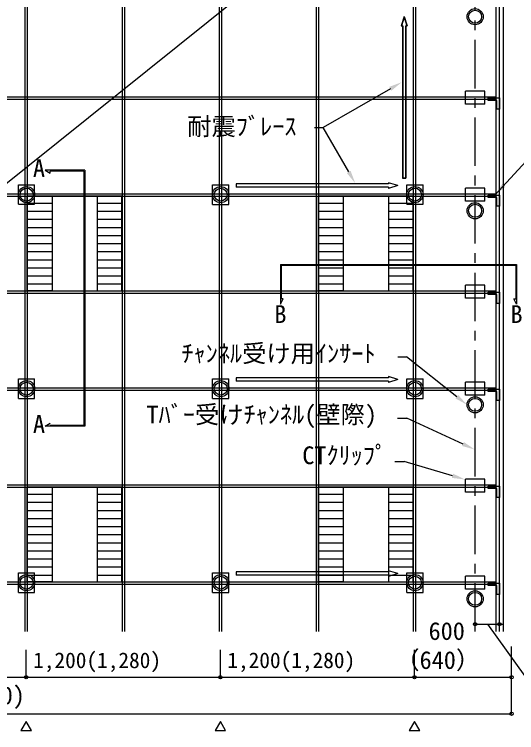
# Model space of a CAD drawing. Units: millimetres on the paper. Extents: x -213 to 192, y -129 to 153.
# Drawn here: x 60.4 to 112.1, y 28.3 to 102.4 of the extents above; entities that cross this region are included whole.
import ezdxf
from ezdxf.enums import TextEntityAlignment as Align

# ---------------------------------------------------------------- set-up
doc = ezdxf.new("R2010")
doc.units = ezdxf.units.MM
doc.linetypes.add('CHAIN1', pattern=[8, 5, -1, 1, -1])
doc.linetypes.add('DOUBLE_CHAIN2', pattern=[12.8, 9, -1, 0.6, -0.6, 0.6, -1])
for name, color, linetype in [('0-0_○注記', 134, 'Continuous'), ('0-1_○躯体', 134, 'Continuous'), ('0-2_○吊ﾎﾞﾙﾄﾅｯﾄ', 134, 'Continuous'), ('0-3_○ﾌﾞﾚｰｽ', 134, 'Continuous'), ('0-7_○Tﾊﾝｶﾞｰ', 134, 'Continuous'), ('0-8_○その他', 134, 'Continuous'), ('0-9_○CTｸﾘｯﾌﾟ', 134, 'Continuous'), ('0-E_○TLｸﾛｽｼﾞｮｲﾝﾄ', 134, 'Continuous'), ('0-F_○照明器具', 134, 'Continuous'), ('1-0_○C38ﾁｬﾝﾈﾙ', 134, 'Continuous')]:
    doc.layers.add(name, color=color, linetype=linetype)
doc.styles.add('ＭＳ ゴシック', font='')
doc.styles.get('ＭＳ ゴシック').set_extended_font_data('MS Gothic')

msp = doc.modelspace()

# ---------------------------------------------------------------- linework, layer by layer
at = {"layer": '0-0_○注記'}
for p, q in [((131.102, 142.406), (-10.847, 28.339)), ((99.122, 94.705), (92.192, 90.703)), ((91.292, 90.703), (92.192, 90.703)), ((94.832, 86.13), (92.192, 90.703)), ((109.9, 83.754), (115.542, 89.905)), ((67.65, 86.308), (63.558, 86.308)), ((63.558, 86.308), (64.092, 86.015)), ((67.566, 86.225), (64.092, 86.225)), ((64.092, 86.015), (64.092, 86.225)), ((67.566, 86.225), (67.566, 60.012)), ((67.65, 86.308), (67.65, 59.929)), ((87.8, 76.599), (112.118, 76.599)), ((87.8, 76.599), (87.8, 72.508)), ((87.884, 76.516), (112.034, 76.516)), ((87.884, 76.516), (87.884, 73.041)), ((112.034, 76.516), (112.034, 73.041)), ((112.118, 76.599), (112.118, 72.508)), ((99.889, 67.064), (100.789, 67.064)), ((105.963, 62.968), (100.789, 67.064)), ((99.873, 60.767), (100.834, 60.767)), ((106.605, 58.084), (100.834, 60.767)), ((63.558, 59.929), (64.092, 60.222)), ((67.566, 60.012), (64.092, 60.012)), ((67.65, 59.929), (63.558, 59.929)), ((99.583, 56.275), (100.544, 56.275)), ((105.524, 54.812), (100.544, 56.275)), ((107.854, 39.52), (110.688, 39.52)), ((109.128, 39.52), (112.97, 34.174)), ((111.604, 30.282), (111.604, 37.204)), ((101.61, 34.045), (101.61, 36.871)), ((91.61, 34.045), (101.604, 34.045)), ((-8.39, 30.282), (111.604, 30.282))]:
    msp.add_line(p, q, dxfattribs=at)
for points in [[(87.8, 72.508), (88.094, 73.041), (87.884, 73.041)], [(112.118, 72.508), (111.824, 73.041), (112.034, 73.041)], [(41.61, 34.045), (61.61, 34.045), (61.61, 36.871)], [(61.61, 34.045), (81.61, 34.045), (81.61, 36.871)], [(81.61, 34.045), (101.61, 34.045), (101.61, 36.871)], [(101.604, 34.045), (107.854, 34.045), (111.604, 34.045), (111.604, 36.871)]]:
    msp.add_lwpolyline(points, dxfattribs=at)
for points in [[(61.61, 29.492), (61.069, 28.554), (62.151, 28.554)], [(81.61, 29.492), (81.069, 28.554), (82.151, 28.554)], [(101.61, 29.492), (101.069, 28.554), (102.151, 28.554)]]:
    msp.add_lwpolyline(points, close=True, dxfattribs=at)
for centre in [(107.854, 39.52), (110.354, 39.52), (61.61, 34.045), (81.61, 34.045), (101.61, 34.045), (111.604, 34.045), (111.604, 30.282)]:
    msp.add_circle(centre, 0.167, dxfattribs=at)
for points in [[(99.234, 94.51), (99.009, 94.899), (100.291, 95.38)], [(95.027, 86.243), (94.637, 86.018), (95.507, 84.961)], [(110.652, 84.898), (110.982, 84.592), (109.9, 83.754)], [(105.823, 62.791), (106.102, 63.144), (107.021, 62.129)], [(106.51, 57.88), (106.7, 58.288), (107.829, 57.515)], [(105.46, 54.596), (105.587, 55.028), (106.819, 54.432)]]:
    msp.add_solid(points, dxfattribs=at)
at = {"layer": '0-1_○躯体'}
for p, q in [((110.771, 38.749), (110.771, 116.582)), ((110.021, 38.749), (110.021, 115.082)), ((110.354, 38.749), (110.354, 115.415))]:
    msp.add_line(p, q, dxfattribs=at)
at = {"layer": '0-1_○躯体', "linetype": 'DOUBLE_CHAIN2'}
msp.add_line((110.354, 38.749), (110.354, 115.415), dxfattribs=at)
at = {"layer": '0-2_○吊ﾎﾞﾙﾄﾅｯﾄ'}
for centre, radius in [((107.854, 102.129), 0.833), ((107.854, 102.129), 0.667), ((61.652, 83.796), 0.833), ((61.652, 83.796), 0.667), ((81.646, 83.79), 0.833), ((81.646, 83.79), 0.667), ((101.652, 83.796), 0.833), ((101.652, 83.796), 0.667), ((107.854, 82.129), 0.833), ((107.854, 82.129), 0.667), ((61.652, 63.796), 0.833), ((61.652, 63.796), 0.667), ((81.652, 63.796), 0.833), ((81.652, 63.796), 0.667), ((101.652, 63.796), 0.833), ((101.652, 63.796), 0.667), ((107.854, 62.129), 0.833), ((107.854, 62.129), 0.667), ((61.652, 43.796), 0.833), ((61.652, 43.796), 0.667), ((81.652, 43.796), 0.833), ((81.652, 43.796), 0.667), ((101.652, 43.796), 0.833), ((101.652, 43.796), 0.667), ((107.854, 42.129), 0.833), ((107.854, 42.129), 0.667)]:
    msp.add_circle(centre, radius, dxfattribs=at)
at = {"layer": '0-3_○ﾌﾞﾚｰｽ'}
for p, q in [((100.548, 102.159), (100.249, 101.181)), ((100.548, 102.073), (100.283, 101.206)), ((100.548, 102.159), (100.847, 101.181)), ((100.548, 102.073), (100.813, 101.206)), ((100.249, 101.181), (100.382, 101.181)), ((100.283, 101.206), (100.407, 101.206)), ((100.382, 101.181), (100.382, 85.492)), ((100.407, 101.206), (100.407, 85.517)), ((100.69, 101.206), (100.813, 101.206)), ((100.69, 101.206), (100.69, 85.517)), ((100.715, 101.181), (100.847, 101.181)), ((100.715, 101.181), (100.715, 85.492)), ((100.382, 85.492), (100.715, 85.492)), ((100.407, 85.517), (100.69, 85.517)), ((83.229, 84.894), (83.229, 84.561)), ((98.918, 84.894), (83.229, 84.894)), ((98.918, 84.561), (83.229, 84.561)), ((99.896, 84.727), (98.918, 85.026)), ((98.918, 85.026), (98.918, 84.894)), ((99.896, 84.727), (98.918, 84.428)), ((98.918, 84.561), (98.918, 84.428)), ((83.235, 64.9), (83.235, 64.566)), ((98.924, 64.9), (83.235, 64.9)), ((98.924, 64.566), (83.235, 64.566)), ((99.902, 64.733), (98.924, 65.032)), ((98.924, 65.032), (98.924, 64.9)), ((99.902, 64.733), (98.924, 64.434)), ((98.924, 64.566), (98.924, 64.434)), ((83.235, 44.9), (83.235, 44.566)), ((98.924, 44.9), (83.235, 44.9)), ((98.924, 44.566), (83.235, 44.566)), ((99.902, 44.733), (98.924, 45.032)), ((98.924, 45.032), (98.924, 44.9)), ((99.902, 44.733), (98.924, 44.434)), ((98.924, 44.566), (98.924, 44.434))]:
    msp.add_line(p, q, dxfattribs=at)
at = {"layer": '0-7_○Tﾊﾝｶﾞｰ'}
for p, q in [((60.818, 82.796), (60.818, 84.796)), ((60.818, 84.796), (62.485, 84.796)), ((62.485, 82.796), (62.485, 84.796)), ((80.813, 82.79), (80.813, 84.79)), ((80.813, 84.79), (82.479, 84.79)), ((82.479, 82.79), (82.479, 84.79)), ((100.818, 82.796), (100.818, 84.796)), ((100.818, 84.796), (102.485, 84.796)), ((102.485, 82.796), (102.485, 84.796)), ((60.818, 82.796), (62.485, 82.796)), ((80.813, 82.79), (82.479, 82.79)), ((100.818, 82.796), (102.485, 82.796)), ((60.818, 62.796), (60.818, 64.796)), ((60.818, 64.796), (62.485, 64.796)), ((62.485, 62.796), (62.485, 64.796)), ((80.818, 62.796), (80.818, 64.796)), ((80.818, 64.796), (82.485, 64.796)), ((82.485, 62.796), (82.485, 64.796)), ((100.818, 62.796), (100.818, 64.796)), ((100.818, 64.796), (102.485, 64.796)), ((102.485, 62.796), (102.485, 64.796)), ((60.818, 62.796), (62.485, 62.796)), ((80.818, 62.796), (82.485, 62.796)), ((100.818, 62.796), (102.485, 62.796)), ((60.818, 42.796), (60.818, 44.796)), ((60.818, 44.796), (62.485, 44.796)), ((62.485, 42.796), (62.485, 44.796)), ((80.818, 42.796), (80.818, 44.796)), ((80.818, 44.796), (82.485, 44.796)), ((82.485, 42.796), (82.485, 44.796)), ((100.818, 42.796), (100.818, 44.796)), ((100.818, 44.796), (102.485, 44.796)), ((102.485, 42.796), (102.485, 44.796)), ((60.818, 42.796), (62.485, 42.796)), ((80.818, 42.796), (82.485, 42.796)), ((100.818, 42.796), (102.485, 42.796))]:
    msp.add_line(p, q, dxfattribs=at)
at = {"layer": '0-8_○その他'}
for p, q in [((61.485, 137.082), (61.485, 38.749)), ((61.723, 137.082), (61.723, 38.749)), ((71.485, 137.082), (71.485, 38.749)), ((71.723, 137.082), (71.723, 38.749)), ((81.485, 137.082), (81.485, 38.749)), ((81.723, 137.082), (81.723, 38.749)), ((91.485, 137.082), (91.485, 38.749)), ((91.723, 137.082), (91.723, 38.749)), ((101.485, 137.082), (101.485, 38.749)), ((101.723, 137.082), (101.723, 38.749)), ((-25.062, 93.868), (110.021, 93.868)), ((-25.062, 93.629), (110.021, 93.629)), ((-25.062, 83.868), (110.021, 83.868)), ((-25.062, 83.629), (110.021, 83.629)), ((-25.062, 73.868), (110.021, 73.868)), ((-25.062, 73.629), (110.021, 73.629)), ((-25.062, 63.868), (110.021, 63.868)), ((-25.062, 63.629), (110.021, 63.629)), ((-25.062, 53.868), (110.021, 53.868)), ((-25.062, 53.629), (110.021, 53.629)), ((-25.062, 43.868), (110.021, 43.868)), ((-25.062, 43.629), (110.021, 43.629))]:
    msp.add_line(p, q, dxfattribs=at)
at = {"layer": '0-9_○CTｸﾘｯﾌﾟ'}
for p, q in [((108.854, 94.463), (106.854, 94.463)), ((106.854, 93.129), (106.854, 94.463)), ((108.854, 93.129), (108.854, 94.463)), ((108.854, 93.129), (106.854, 93.129)), ((108.854, 84.463), (106.854, 84.463)), ((106.854, 83.129), (106.854, 84.463)), ((108.854, 83.129), (108.854, 84.463)), ((108.854, 83.129), (106.854, 83.129)), ((108.854, 74.463), (106.854, 74.463)), ((106.854, 73.129), (106.854, 74.463)), ((108.854, 73.129), (108.854, 74.463)), ((108.854, 73.129), (106.854, 73.129)), ((108.854, 64.463), (106.854, 64.463)), ((106.854, 63.129), (106.854, 64.463)), ((108.854, 63.129), (108.854, 64.463)), ((108.854, 63.129), (106.854, 63.129)), ((108.854, 54.463), (106.854, 54.463)), ((106.854, 53.129), (106.854, 54.463)), ((108.854, 53.129), (108.854, 54.463)), ((108.854, 53.129), (106.854, 53.129)), ((108.854, 44.463), (106.854, 44.463)), ((106.854, 43.129), (106.854, 44.463)), ((108.854, 43.129), (108.854, 44.463)), ((108.854, 43.129), (106.854, 43.129))]:
    msp.add_line(p, q, dxfattribs=at)
at = {"layer": '0-E_○TLｸﾛｽｼﾞｮｲﾝﾄ'}
for points in [[(109.188, 93.754), (110.354, 93.754), (110.354, 92.588), (110.104, 92.588), (110.104, 93.504), (109.188, 93.504)], [(109.188, 83.754), (110.354, 83.754), (110.354, 82.588), (110.104, 82.588), (110.104, 83.504), (109.188, 83.504)], [(109.188, 73.754), (110.354, 73.754), (110.354, 72.588), (110.104, 72.588), (110.104, 73.504), (109.188, 73.504)], [(109.188, 63.754), (110.354, 63.754), (110.354, 62.588), (110.104, 62.588), (110.104, 63.504), (109.188, 63.504)], [(109.188, 53.754), (110.354, 53.754), (110.354, 52.588), (110.104, 52.588), (110.104, 53.504), (109.188, 53.504)], [(109.188, 43.754), (110.354, 43.754), (110.354, 42.588), (110.104, 42.588), (110.104, 43.504), (109.188, 43.504)]]:
    msp.add_lwpolyline(points, close=True, dxfattribs=at)
at = {"layer": '0-F_○照明器具'}
for p, q in [((61.729, 83.624), (64.271, 83.624)), ((64.271, 83.624), (64.271, 73.874)), ((64.271, 83.624), (64.271, 73.874)), ((64.271, 83.624), (64.271, 73.874)), ((68.938, 83.624), (68.938, 73.874)), ((68.938, 83.624), (68.938, 73.874)), ((68.938, 83.624), (68.938, 73.874)), ((91.729, 83.624), (94.271, 83.624)), ((94.271, 83.624), (94.271, 73.874)), ((94.271, 83.624), (94.271, 73.874)), ((94.271, 83.624), (94.271, 73.874)), ((98.938, 83.624), (98.938, 73.874)), ((98.938, 83.624), (98.938, 73.874)), ((98.938, 83.624), (98.938, 73.874)), ((61.729, 82.915), (64.271, 82.915)), ((68.938, 82.915), (71.479, 82.915)), ((91.729, 82.915), (94.271, 82.915)), ((98.938, 82.915), (101.479, 82.915)), ((61.729, 82.082), (64.271, 82.082)), ((68.938, 82.082), (71.479, 82.082)), ((91.729, 82.082), (94.271, 82.082)), ((98.938, 82.082), (101.479, 82.082)), ((61.729, 81.249), (64.271, 81.249)), ((68.938, 81.249), (71.479, 81.249)), ((91.729, 81.249), (94.271, 81.249)), ((98.938, 81.249), (101.479, 81.249)), ((61.729, 80.415), (64.271, 80.415)), ((68.938, 80.415), (71.479, 80.415)), ((91.729, 80.415), (94.271, 80.415)), ((98.938, 80.415), (101.479, 80.415)), ((61.729, 79.582), (64.271, 79.582)), ((68.938, 79.582), (71.479, 79.582)), ((91.729, 79.582), (94.271, 79.582)), ((98.938, 79.582), (101.479, 79.582)), ((61.729, 78.749), (64.271, 78.749)), ((68.938, 78.749), (71.479, 78.749)), ((91.729, 78.749), (94.271, 78.749)), ((98.938, 78.749), (101.479, 78.749)), ((61.729, 77.915), (64.271, 77.915)), ((68.938, 77.915), (71.479, 77.915)), ((91.729, 77.915), (94.271, 77.915)), ((98.938, 77.915), (101.479, 77.915)), ((61.729, 77.082), (64.271, 77.082)), ((68.938, 77.082), (71.479, 77.082)), ((91.729, 77.082), (94.271, 77.082)), ((98.938, 77.082), (101.479, 77.082)), ((61.729, 76.249), (64.271, 76.249)), ((68.938, 76.249), (71.479, 76.249)), ((91.729, 76.249), (94.271, 76.249)), ((98.938, 76.249), (101.479, 76.249)), ((61.729, 75.415), (64.271, 75.415)), ((68.938, 75.415), (71.479, 75.415)), ((91.729, 75.415), (94.271, 75.415)), ((98.938, 75.415), (101.479, 75.415)), ((61.729, 74.582), (64.271, 74.582)), ((68.938, 74.582), (71.479, 74.582)), ((91.729, 74.582), (94.271, 74.582)), ((98.938, 74.582), (101.479, 74.582)), ((61.729, 53.624), (64.271, 53.624)), ((64.271, 53.624), (64.271, 43.874)), ((64.271, 53.624), (64.271, 43.874)), ((64.271, 53.624), (64.271, 43.874)), ((68.938, 53.624), (68.938, 43.874)), ((68.938, 53.624), (68.938, 43.874)), ((68.938, 53.624), (68.938, 43.874)), ((91.729, 53.624), (94.271, 53.624)), ((94.271, 53.624), (94.271, 43.874)), ((94.271, 53.624), (94.271, 43.874)), ((94.271, 53.624), (94.271, 43.874)), ((98.938, 53.624), (98.938, 43.874)), ((98.938, 53.624), (98.938, 43.874)), ((98.938, 53.624), (98.938, 43.874)), ((61.729, 52.915), (64.271, 52.915)), ((68.938, 52.915), (71.479, 52.915)), ((91.729, 52.915), (94.271, 52.915)), ((98.938, 52.915), (101.479, 52.915)), ((61.729, 52.082), (64.271, 52.082)), ((68.938, 52.082), (71.479, 52.082)), ((91.729, 52.082), (94.271, 52.082)), ((98.938, 52.082), (101.479, 52.082)), ((61.729, 51.249), (64.271, 51.249)), ((68.938, 51.249), (71.479, 51.249)), ((91.729, 51.249), (94.271, 51.249)), ((98.938, 51.249), (101.479, 51.249)), ((61.729, 50.415), (64.271, 50.415)), ((68.938, 50.415), (71.479, 50.415)), ((91.729, 50.415), (94.271, 50.415)), ((98.938, 50.415), (101.479, 50.415)), ((61.729, 49.582), (64.271, 49.582)), ((68.938, 49.582), (71.479, 49.582)), ((91.729, 49.582), (94.271, 49.582)), ((98.938, 49.582), (101.479, 49.582)), ((61.729, 48.749), (64.271, 48.749)), ((68.938, 48.749), (71.479, 48.749)), ((91.729, 48.749), (94.271, 48.749)), ((98.938, 48.749), (101.479, 48.749)), ((61.729, 47.915), (64.271, 47.915)), ((68.938, 47.915), (71.479, 47.915)), ((91.729, 47.915), (94.271, 47.915)), ((98.938, 47.915), (101.479, 47.915)), ((61.729, 47.082), (64.271, 47.082)), ((68.938, 47.082), (71.479, 47.082)), ((91.729, 47.082), (94.271, 47.082)), ((98.938, 47.082), (101.479, 47.082)), ((61.729, 46.249), (64.271, 46.249)), ((68.938, 46.249), (71.479, 46.249)), ((91.729, 46.249), (94.271, 46.249)), ((98.938, 46.249), (101.479, 46.249)), ((61.729, 45.415), (64.271, 45.415)), ((68.938, 45.415), (71.479, 45.415)), ((91.729, 45.415), (94.271, 45.415)), ((98.938, 45.415), (101.479, 45.415)), ((61.729, 44.582), (64.271, 44.582)), ((68.938, 44.582), (71.479, 44.582)), ((91.729, 44.582), (94.271, 44.582)), ((98.938, 44.582), (101.479, 44.582))]:
    msp.add_line(p, q, dxfattribs=at)
for points in [[(61.729, 73.874), (71.479, 73.874), (71.479, 83.624), (61.729, 83.624)], [(61.729, 83.624), (64.271, 83.624), (64.271, 73.874), (61.729, 73.874)], [(61.729, 73.874), (71.479, 73.874), (71.479, 83.624), (61.729, 83.624)], [(61.729, 83.624), (64.271, 83.624), (64.271, 73.874), (61.729, 73.874)], [(61.729, 73.874), (71.479, 73.874), (71.479, 83.624), (61.729, 83.624)], [(61.729, 83.624), (64.271, 83.624), (64.271, 73.874), (61.729, 73.874)], [(91.729, 73.874), (101.479, 73.874), (101.479, 83.624), (91.729, 83.624)], [(91.729, 83.624), (94.271, 83.624), (94.271, 73.874), (91.729, 73.874)], [(91.729, 73.874), (101.479, 73.874), (101.479, 83.624), (91.729, 83.624)], [(91.729, 83.624), (94.271, 83.624), (94.271, 73.874), (91.729, 73.874)], [(91.729, 73.874), (101.479, 73.874), (101.479, 83.624), (91.729, 83.624)], [(91.729, 83.624), (94.271, 83.624), (94.271, 73.874), (91.729, 73.874)], [(61.729, 43.874), (71.479, 43.874), (71.479, 53.624), (61.729, 53.624)], [(61.729, 53.624), (64.271, 53.624), (64.271, 43.874), (61.729, 43.874)], [(61.729, 43.874), (71.479, 43.874), (71.479, 53.624), (61.729, 53.624)], [(61.729, 53.624), (64.271, 53.624), (64.271, 43.874), (61.729, 43.874)], [(61.729, 43.874), (71.479, 43.874), (71.479, 53.624), (61.729, 53.624)], [(61.729, 53.624), (64.271, 53.624), (64.271, 43.874), (61.729, 43.874)], [(91.729, 43.874), (101.479, 43.874), (101.479, 53.624), (91.729, 53.624)], [(91.729, 53.624), (94.271, 53.624), (94.271, 43.874), (91.729, 43.874)], [(91.729, 43.874), (101.479, 43.874), (101.479, 53.624), (91.729, 53.624)], [(91.729, 53.624), (94.271, 53.624), (94.271, 43.874), (91.729, 43.874)], [(91.729, 43.874), (101.479, 43.874), (101.479, 53.624), (91.729, 53.624)], [(91.729, 53.624), (94.271, 53.624), (94.271, 43.874), (91.729, 43.874)]]:
    msp.add_lwpolyline(points, close=True, dxfattribs=at)
at = {"layer": '1-0_○C38ﾁｬﾝﾈﾙ', "linetype": 'CHAIN1'}
msp.add_line((107.854, 38.749), (107.854, 114.749), dxfattribs=at)

# ---------------------------------------------------------------- texts
at = {"layer": '0-0_○注記', "style": 'ＭＳ ゴシック'}
for s, height, p in [('耐震ﾌﾞﾚｰｽ ', 1.833, (78.2, 89.363)), ('A', 1.833, (62.308, 85.058)), ('B', 1.833, (87.175, 70.008)), ('B', 1.833, (111.493, 70.008)), ('ﾁｬﾝﾈﾙ受け用ｲﾝｻｰﾄ ', 1.833, (77.6, 65.961)), ('Tﾊﾞｰ受けﾁｬﾝﾈﾙ(壁際) ', 1.833, (74, 59.66)), ('A', 1.833, (62.308, 58.679)), ('CTｸﾘｯﾌﾟ ', 1.833, (90.051, 55.46)), ('600', 1.833, (103.057, 37.345)), ('（640）', 1.833, (99.631, 34.354)), ('1,200(1,280)', 1.613, (62.331, 34.507)), ('1,200(1,280)', 1.613, (82.331, 34.507))]:
    msp.add_text(s, height=height, dxfattribs=at).set_placement(p, align=Align.BOTTOM_LEFT)
msp.add_text('7,200(7,680)', height=1.833, rotation=359.979, dxfattribs=at).set_placement((46.518, 30.714), align=Align.BOTTOM_LEFT)

doc.saveas('drawing.dxf')
